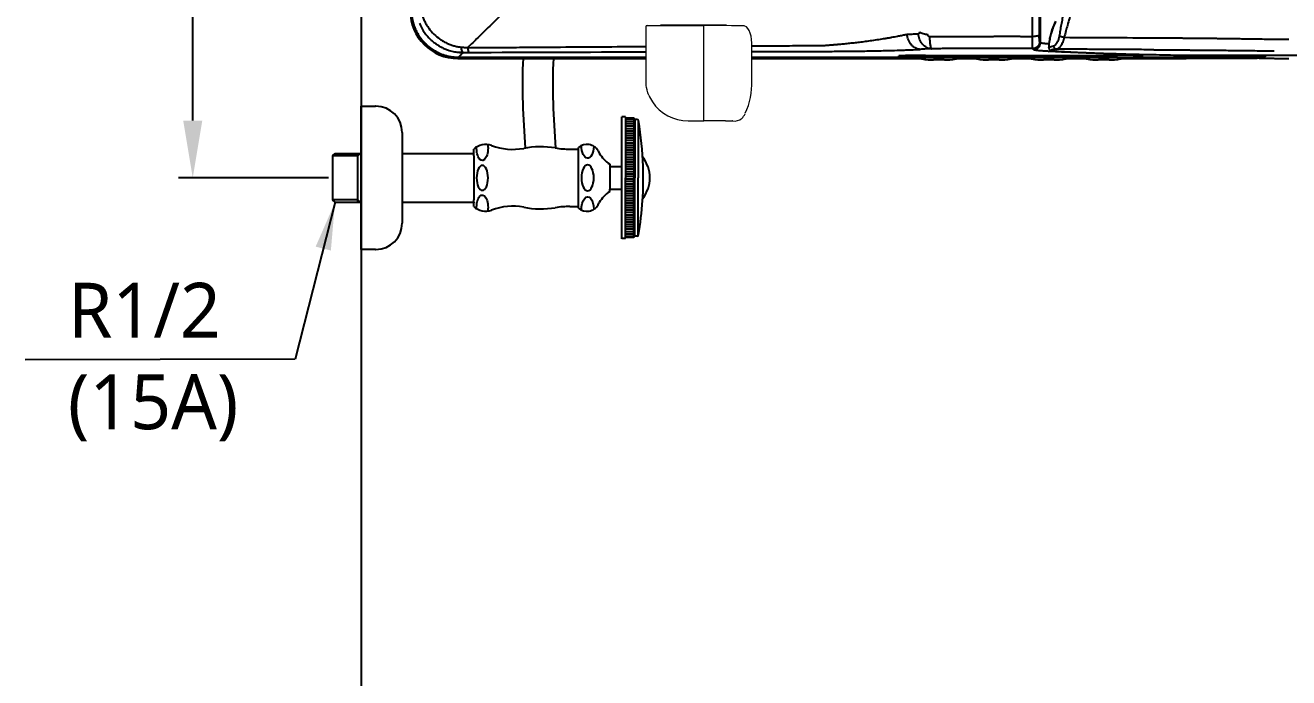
# Model space of a CAD drawing. Extents: x -4150 to 1921, y -105 to 2422.
# Drawn here: x -4150 to -3620, y 1183 to 1456 of the extents above; entities that cross this region are included whole.
import ezdxf

# ---------------------------------------------------------------- set-up
doc = ezdxf.new("R2010")
doc.units = 0
doc.header["$LTSCALE"] = 20
doc.header["$MEASUREMENT"] = 0
doc.layers.get('0').update_dxf_attribs({"linetype": 'CONTINUOUS'})
doc.layers.get('DEFPOINTS').update_dxf_attribs({"linetype": 'CONTINUOUS'})
for name, color, linetype in [('2', 2, 'CONTINUOUS'), ('4', 4, 'CONTINUOUS'), ('6', 6, 'CONTINUOUS')]:
    doc.layers.add(name, color=color, linetype=linetype)
doc.styles.add('ROMANS', font='NanumGothic.ttf', dxfattribs={"height": 10.144927})
doc.styles.get("Standard").update_dxf_attribs({"font": 'NanumGothic.ttf'})
doc.dimstyles.get("Standard").update_dxf_attribs({"dimtxt": 2.7, "dimasz": 2.5, "dimexe": 1.5, "dimexo": 1.5, "dimgap": 1.5, "dimtad": 1, "dimdec": 0, "dimlfac": 10, "dimzin": 0, "dimdsep": 46, "dimtxsty": 'Standard', "dimcen": 0, "dimclrt": 2, "dimadec": 0, "dimazin": 0, "dimtfac": 1, "dimtdec": 0, "dimtmove": 0, "dimatfit": 3, "dimfxl": 0, "dimtolj": 1, "dimtzin": 0, "dimarcsym": 0})

# ---------------------------------------------------------------- blocks, each defined once
blk = doc.blocks.new('*D57')
at = {"color": 3, "lineweight": -2}
for p, q in [((-4008.61, 1641.93), (-4085.38, 1641.93)), ((-4079.38, 1617.93), (-4079.38, 1541.99)), ((-4079.38, 1415.93), (-4079.38, 1491.86)), ((-4022.45, 1391.93), (-4085.38, 1391.93))]:
    blk.add_line(p, q, dxfattribs=at)
at = {"color": 3}
for points in [[(-4083.38, 1617.93), (-4075.38, 1617.93), (-4079.38, 1641.93)], [(-4083.38, 1415.93), (-4075.38, 1415.93), (-4079.38, 1391.93)]]:
    blk.add_solid(points, dxfattribs=at)
at = {"layer": 'DEFPOINTS', "color": 0}
for p in [(-4006.81, 1641.93), (-4079.38, 1391.93), (-4020.65, 1391.93)]:
    blk.add_point(p, dxfattribs=at)
at = {"color": 2, "insert": (-4079.38, 1516.93), "char_height": 24, "attachment_point": 5}
blk.add_mtext('\\A1;250', dxfattribs=at)

msp = doc.modelspace()

# ---------------------------------------------------------------- linework, layer by layer
for p, q in [((-3724.29, 1448.52), (-3724.29, 1490.41)), ((-3720.81, 1447.91), (-3720.81, 1446.43)), ((-3968.77, 1444.67), (-3966.12, 1444.57)), ((-3968.31, 1441.93), (-3889.56, 1441.93)), ((-3968.04, 1442.45), (-3889.56, 1442.45)), ((-3968.04, 1442.2), (-3889.56, 1442.2)), ((-3845.16, 1442.45), (-3633.59, 1442.45)), ((-3845.16, 1442.2), (-3782.31, 1442.2)), ((-3845.16, 1441.93), (-3774.47, 1441.93)), ((-3783.61, 1442.68), (-3783.26, 1443.03)), ((-3783.61, 1442.68), (-3783.61, 1442.99)), ((-3782.31, 1442.36), (-3782.31, 1442.16)), ((-3782.31, 1442.36), (-3772.31, 1442.36)), ((-3782.31, 1442.16), (-3772.31, 1442.16)), ((-3772.46, 1443.23), (-3692.46, 1443.23)), ((-3772.46, 1443.23), (-3772.46, 1442.52)), ((-3692.46, 1442.52), (-3772.46, 1442.52)), ((-3772.31, 1442.16), (-3772.31, 1442.36)), ((-3772.31, 1442.36), (-3692.31, 1442.36)), ((-3692.31, 1442.16), (-3772.31, 1442.16)), ((-3759.15, 1441.93), (-3751.47, 1441.93)), ((-3736.15, 1441.93), (-3728.47, 1441.93)), ((-3713.15, 1441.93), (-3705.47, 1441.93)), ((-3692.46, 1443.23), (-3692.46, 1442.52)), ((-3692.31, 1442.36), (-3692.31, 1442.16)), ((-3692.31, 1442.36), (-3682.31, 1442.36)), ((-3692.31, 1442.16), (-3682.31, 1442.16)), ((-3682.31, 1442.16), (-3682.31, 1442.36)), ((-3682.31, 1442.2), (-3633.59, 1442.2)), ((-3633.59, 1442.45), (-3632.76, 1442.45)), ((-3633.34, 1442.2), (-3632.52, 1442.25)), ((-3632.51, 1442.25), (-3631.99, 1442.3))]:
    msp.add_line(p, q)
at = {"color": 7, "linetype": 'Continuous', "lineweight": 15}
for p, q in [((-3889.06, 1455.72), (-3865.34, 1455.72)), ((-3855.92, 1455.83), (-3883.45, 1455.83)), ((-3873.17, 1455.72), (-3873.17, 1455.83)), ((-3872.68, 1455.83), (-3872.68, 1455.72)), ((-3866.69, 1455.72), (-3866.69, 1455.83)), ((-3866.19, 1455.83), (-3866.19, 1455.72)), ((-3865.34, 1455.23), (-3865.34, 1455.72)), ((-3849.77, 1455.61), (-3849.78, 1455.61)), ((-3848.47, 1455.58), (-3849.77, 1455.61)), ((-3889.56, 1455.22), (-3889.56, 1432.58)), ((-3865.34, 1416.32), (-3865.34, 1455.23)), ((-3845.16, 1432.56), (-3845.16, 1447.52)), ((-3871.92, 1415.8), (-3865.34, 1415.8)), ((-3865.34, 1415.82), (-3865.34, 1416.32)), ((-3856.2, 1415.77), (-3853.26, 1415.77)), ((-3856.01, 1415.77), (-3853.12, 1415.77))]:
    msp.add_line(p, q, dxfattribs=at)
at = {"color": 7, "linetype": 'Continuous', "lineweight": 15, "flags": 128}
for points in [[(-3845.16, 1447.52), (-3845.17, 1448.31), (-3845.29, 1449.81), (-3845.52, 1451.22), (-3845.85, 1452.51), (-3846.28, 1453.63), (-3846.81, 1454.54), (-3847.46, 1455.21), (-3848.1, 1455.52), (-3848.47, 1455.58)], [(-3845.19, 1447.52), (-3845.16, 1447.52), (-3845.16, 1447.52)], [(-3889.5, 1432.57), (-3889.54, 1432.57), (-3889.56, 1432.58)], [(-3845.19, 1432.56), (-3845.16, 1432.56), (-3845.16, 1432.56)]]:
    msp.add_lwpolyline(points, dxfattribs=at)
at = {"flags": 128}
for points in [[(-3718.04, 1457.5), (-3719.49, 1453.98), (-3720.4, 1450.37)], [(-3720.42, 1450.05), (-3720.65, 1448.98), (-3720.74, 1448.22)], [(-3720.81, 1446.46), (-3720.75, 1446.09), (-3720.68, 1445.92), (-3720.59, 1445.78), (-3720.37, 1445.56), (-3720.05, 1445.38), (-3719.56, 1445.23), (-3718.68, 1445.1), (-3717.19, 1444.96), (-3714.99, 1444.82)]]:
    msp.add_lwpolyline(points, dxfattribs=at)
for centre, radius, start, end in [((-3618.74, 2140.08), 696.73, 269.86822, 286.42933), ((-3968.31, 1461.92), 20, 180, 270), ((-3774.74, 1289.65), 153.59, 89.1503, 93.3115), ((-3775.77, 1598.75), 156.27, 267.1243, 271.2138), ((-3770, 1459.36), 18, 252.8538, 270), ((-3766.81, 1229.56), 211.81, 89.394, 90.606), ((-3763.62, 1459.36), 18, 270, 287.1462), ((-3747, 1459.36), 18, 252.8538, 270), ((-3743.81, 1229.56), 211.81, 89.394, 90.606), ((-3740.62, 1459.36), 18, 270, 287.1462), ((-3724, 1459.36), 18, 252.8538, 270), ((-3720.81, 1229.56), 211.81, 89.394, 90.606), ((-3717.62, 1459.36), 18, 270, 287.1462), ((-3701, 1459.36), 18, 252.8538, 270), ((-3697.81, 1229.56), 211.81, 89.394, 90.606), ((-3694.62, 1459.36), 18, 270, 287.1462), ((-3689.3, 1330.66), 112.61, 85.9306, 91.6075), ((-3690.02, 1658.81), 216.3, 269.3539, 272.308)]:
    msp.add_arc(centre, radius, start, end)
at = {"color": 7, "linetype": 'Continuous', "lineweight": 15}
for centre, radius, start, end in [((-3889.06, 1455.22), 0.499, 90, 180), ((-3863.08, 679.44), 776.28, 89.01883, 90.16742), ((-3874.76, 1431.48), 29.59, 334.994, 2.0967), ((-3871.62, 1433.86), 18.26, 203.3803, 213.482), ((-3871.92, 1433.76), 17.96, 213.7146, 270.0005), ((-3854.05, 1421.78), 6.78, 312.7426, 333.2024), ((-3864.93, 261.58), 1154.22, 89.56645, 90.02046), ((-3852.47, 1420.31), 4.59, 261.3636, 310.8024)]:
    msp.add_arc(centre, radius, start, end, dxfattribs=at)
for points, knots in [([(-3716.29, 1451.37), (-3716.23, 1451.76), (-3716.11, 1452.55), (-3715.91, 1453.73), (-3715.71, 1454.94), (-3715.49, 1456.17), (-3715.25, 1457.41), (-3715.01, 1458.68), (-3714.75, 1459.96), (-3714.48, 1461.26), (-3714.03, 1463.34), (-3713.37, 1466.18), (-3712.59, 1469.26), (-3711.9, 1471.77), (-3711.34, 1473.71), (-3710.78, 1475.56), (-3710.39, 1476.75), (-3710.2, 1477.33)], [0, 0, 0, 0, 0.044218, 0.08924, 0.135068, 0.181705, 0.229151, 0.277408, 0.326479, 0.376363, 0.427064, 0.565742, 0.704438, 0.783432, 0.859018, 0.931205, 1, 1, 1, 1]), ([(-3936.84, 1473.54), (-3938.46, 1471.93), (-3941.66, 1468.75), (-3946.4, 1464.04), (-3951.02, 1459.46), (-3955.52, 1455), (-3959.9, 1450.68), (-3962.78, 1447.84), (-3964.2, 1446.45)], [0, 0, 0, 0, 0.178388, 0.35209, 0.521105, 0.68543, 0.845062, 1, 1, 1, 1]), ([(-3706.05, 1475.68), (-3706.17, 1475.42), (-3706.41, 1474.89), (-3706.75, 1474.1), (-3707.09, 1473.3), (-3707.43, 1472.5), (-3707.92, 1471.28), (-3708.58, 1469.61), (-3709.28, 1467.69), (-3709.89, 1465.94), (-3710.55, 1464), (-3711.63, 1460.63), (-3712.69, 1456.98), (-3713.69, 1453.36), (-3714.14, 1451.69), (-3714.39, 1450.79)], [0, 0, 0, 0, 0.0326561, 0.0654124, 0.0982718, 0.1312374, 0.1643122, 0.247881, 0.336098, 0.3974038, 0.4586866, 0.5704283, 0.8018078, 0.8931439, 1, 1, 1, 1]), ([(-3988.04, 1461.92), (-3987.98, 1460.75), (-3987.84, 1458.21), (-3986.84, 1454.87), (-3985.47, 1452.1), (-3984.4, 1450.4), (-3983.68, 1449.6), (-3983.51, 1449.41)], [0, 0, 0, 0, 0.26022, 0.560478, 0.761601, 0.944664, 1, 1, 1, 1]), ([(-3987.78, 1461.92), (-3987.78, 1461.77), (-3987.77, 1461.46), (-3987.75, 1461.01), (-3987.72, 1460.56), (-3987.68, 1460.12), (-3987.62, 1459.68), (-3987.56, 1459.25), (-3987.5, 1458.83), (-3987.42, 1458.42), (-3987.34, 1458.02), (-3987.25, 1457.62), (-3987.15, 1457.24), (-3987.05, 1456.86), (-3986.94, 1456.5), (-3986.83, 1456.14), (-3986.72, 1455.79), (-3986.6, 1455.46), (-3986.48, 1455.13), (-3986.35, 1454.82), (-3986.02, 1454.02), (-3985.42, 1452.77), (-3984.43, 1451.13), (-3983.29, 1449.61), (-3982.02, 1448.21), (-3980.63, 1446.95), (-3979.11, 1445.81), (-3977.47, 1444.81), (-3976.12, 1444.17), (-3975.13, 1443.76), (-3974.5, 1443.54), (-3973.84, 1443.32), (-3973.14, 1443.12), (-3972.41, 1442.94), (-3971.65, 1442.78), (-3970.85, 1442.65), (-3970.03, 1442.55), (-3969.18, 1442.48), (-3968.6, 1442.46), (-3968.31, 1442.45)], [0, 0, 0, 0, 0.015133, 0.030099, 0.044888, 0.059488, 0.073891, 0.088086, 0.102065, 0.115819, 0.129339, 0.142618, 0.155646, 0.168417, 0.180924, 0.193159, 0.205117, 0.216791, 0.228176, 0.239267, 0.250058, 0.313327, 0.376289, 0.438618, 0.500006, 0.561392, 0.62372, 0.686682, 0.749954, 0.770717, 0.792544, 0.815397, 0.839235, 0.864011, 0.889673, 0.916165, 0.943428, 0.971396, 1, 1, 1, 1]), ([(-3984.03, 1463.26), (-3984.01, 1463.14), (-3983.98, 1462.9), (-3983.92, 1462.53), (-3983.85, 1462.16), (-3983.78, 1461.79), (-3983.69, 1461.42), (-3983.6, 1461.05), (-3983.5, 1460.67), (-3983.27, 1459.93), (-3982.87, 1458.81), (-3982.21, 1457.35), (-3981.42, 1455.94), (-3980.21, 1454.13), (-3978.4, 1452.06), (-3976.29, 1450.3), (-3974.45, 1449.13), (-3973.02, 1448.37), (-3971.56, 1447.75), (-3970.31, 1447.34), (-3969.31, 1447.08), (-3968.57, 1446.93), (-3967.83, 1446.8), (-3967.34, 1446.75), (-3967.1, 1446.72)], [0, 0, 0, 0, 0.014398, 0.028932, 0.04361, 0.058437, 0.073419, 0.088562, 0.103872, 0.119355, 0.180898, 0.244185, 0.307861, 0.372306, 0.501573, 0.630567, 0.694761, 0.757836, 0.820572, 0.881501, 0.911987, 0.941864, 0.971184, 1, 1, 1, 1]), ([(-3984.39, 1456.7), (-3984.31, 1456.49), (-3983.77, 1455.1), (-3982.35, 1452.71), (-3980.37, 1450.4), (-3978.66, 1448.89), (-3977.46, 1447.98), (-3976.18, 1447.16), (-3974.84, 1446.43), (-3973.41, 1445.8), (-3971.72, 1445.21), (-3970.17, 1444.81), (-3969.11, 1444.67), (-3968.78, 1444.63)], [0, 0, 0, 0, 0.032956, 0.216022, 0.399681, 0.472242, 0.546282, 0.61887, 0.691572, 0.767926, 0.845266, 0.951043, 1, 1, 1, 1]), ([(-3718.04, 1457.07), (-3718.11, 1456.92), (-3718.26, 1456.63), (-3718.48, 1456.18), (-3718.69, 1455.72), (-3718.89, 1455.24), (-3719.09, 1454.76), (-3719.28, 1454.26), (-3719.5, 1453.65), (-3719.73, 1452.92), (-3719.98, 1452.05), (-3720.21, 1451.13), (-3720.34, 1450.5), (-3720.4, 1450.18)], [0, 0, 0, 0, 0.065541, 0.132473, 0.200797, 0.270514, 0.341626, 0.414133, 0.488036, 0.606139, 0.730832, 0.862118, 1, 1, 1, 1]), ([(-3815.63, 1447.34), (-3815.4, 1447.36), (-3814.94, 1447.39), (-3814.25, 1447.44), (-3813.57, 1447.49), (-3812.88, 1447.55), (-3812.2, 1447.6), (-3811.52, 1447.65), (-3810.84, 1447.71), (-3810.17, 1447.77), (-3809.51, 1447.82), (-3808.41, 1447.92), (-3806.82, 1448.07), (-3804.64, 1448.29), (-3802.37, 1448.53), (-3799.95, 1448.8), (-3797.46, 1449.12), (-3794.74, 1449.5), (-3792.01, 1449.91), (-3789.73, 1450.27), (-3787.97, 1450.57), (-3786.65, 1450.81), (-3785.36, 1451.05), (-3784.25, 1451.26), (-3783.28, 1451.44), (-3782.47, 1451.6), (-3781.68, 1451.76), (-3780.9, 1451.92), (-3780.41, 1452.03), (-3780.16, 1452.08)], [0, 0, 0, 0, 0.016457, 0.032961, 0.049486, 0.066011, 0.082513, 0.098972, 0.115368, 0.131685, 0.147904, 0.164011, 0.212322, 0.265788, 0.327685, 0.385725, 0.453628, 0.526548, 0.609054, 0.686598, 0.729142, 0.771336, 0.811967, 0.855041, 0.883759, 0.912638, 0.941654, 0.970783, 1, 1, 1, 1]), ([(-3780.16, 1452.08), (-3779.47, 1452.11), (-3777.91, 1452.18), (-3776.36, 1452.25), (-3775.49, 1452.29)], [0, 0, 0, 0, 0.443565, 1, 1, 1, 1]), ([(-3774.66, 1445.75), (-3775.27, 1445.77), (-3775.92, 1445.93), (-3776.88, 1446.4), (-3777.19, 1446.59), (-3777.79, 1447.06), (-3778.07, 1447.33), (-3778.59, 1447.93), (-3778.83, 1448.27), (-3779.26, 1448.97), (-3779.44, 1449.35), (-3779.9, 1450.5), (-3780.08, 1451.31), (-3780.16, 1452.08)], [0, 0, 0, 0, 0.25, 0.25, 0.375, 0.375, 0.5, 0.5, 0.625, 0.625, 0.75, 0.75, 1, 1, 1, 1]), ([(-3773.66, 1447.88), (-3773.92, 1448.17), (-3774.16, 1448.5), (-3774.58, 1449.21), (-3774.77, 1449.58), (-3775.23, 1450.72), (-3775.42, 1451.53), (-3775.49, 1452.29)], [0, 0, 0, 0, 0.25, 0.25, 0.5, 0.5, 1, 1, 1, 1]), ([(-3774.88, 1452.95), (-3774.48, 1452.75), (-3773.97, 1452.56), (-3772.8, 1452.23), (-3772.16, 1452.1), (-3771.53, 1452.01)], [0, 0, 0, 0, 0.5, 0.5, 1, 1, 1, 1]), ([(-3727.59, 1451.05), (-3728.14, 1451.05), (-3729.24, 1451.05), (-3730.89, 1451.05), (-3732.53, 1451.06), (-3734.18, 1451.06), (-3735.84, 1451.06), (-3737.49, 1451.06), (-3739.14, 1451.06), (-3740.8, 1451.06), (-3742.46, 1451.06), (-3744.12, 1451.06), (-3745.78, 1451.05), (-3747.44, 1451.05), (-3749.1, 1451.05), (-3750.77, 1451.05), (-3752.43, 1451.04), (-3754.1, 1451.04), (-3755.76, 1451.04), (-3757.43, 1451.03), (-3759.1, 1451.03), (-3760.77, 1451.02), (-3762.44, 1451.02), (-3764.11, 1451.01), (-3765.78, 1451.01), (-3767.45, 1451), (-3769.12, 1450.99), (-3770.24, 1450.99), (-3770.79, 1450.98)], [0, 0, 0, 0, 0.038036, 0.076106, 0.11421, 0.152348, 0.190521, 0.228727, 0.266968, 0.305243, 0.343551, 0.381894, 0.420271, 0.458682, 0.497127, 0.535606, 0.574119, 0.612666, 0.651247, 0.689862, 0.728511, 0.767193, 0.80591, 0.84466, 0.883444, 0.922262, 0.961114, 1, 1, 1, 1]), ([(-3770.79, 1450.98), (-3770.79, 1450.91), (-3770.78, 1450.75), (-3770.76, 1450.51), (-3770.75, 1450.25), (-3770.73, 1449.91), (-3770.7, 1449.5), (-3770.68, 1449.07), (-3770.64, 1448.63), (-3770.58, 1448.08), (-3770.48, 1447.44), (-3770.37, 1446.84), (-3770.27, 1446.47), (-3770.21, 1446.28), (-3770.18, 1446.19), (-3770.14, 1446.13), (-3770.1, 1446.07), (-3770.06, 1446.03), (-3770.02, 1446.02), (-3770, 1446.01)], [0, 0, 0, 0, 0.027287, 0.057159, 0.089676, 0.124894, 0.187184, 0.250426, 0.299478, 0.375899, 0.501153, 0.633343, 0.751412, 0.814018, 0.845262, 0.876468, 0.921924, 0.963059, 1, 1, 1, 1]), ([(-3724.8, 1451.89), (-3724.81, 1451.8), (-3724.88, 1451.69), (-3725.16, 1451.5), (-3725.37, 1451.4), (-3725.9, 1451.24), (-3726.22, 1451.17), (-3726.9, 1451.08), (-3727.26, 1451.06), (-3727.59, 1451.05)], [0, 0, 0, 0, 0.25, 0.25, 0.5, 0.5, 0.75, 0.75, 1, 1, 1, 1]), ([(-3727.57, 1446.09), (-3727.57, 1446.09), (-3727.57, 1446.1), (-3727.57, 1446.13), (-3727.57, 1446.17), (-3727.57, 1446.22), (-3727.57, 1446.28), (-3727.58, 1446.36), (-3727.58, 1446.53), (-3727.58, 1446.87), (-3727.58, 1447.39), (-3727.59, 1447.88), (-3727.59, 1448.28), (-3727.59, 1448.72), (-3727.59, 1449.17), (-3727.59, 1449.63), (-3727.59, 1450.1), (-3727.59, 1450.57), (-3727.59, 1450.89), (-3727.59, 1451.05)], [0, 0, 0, 0, 0.031724, 0.063821, 0.096271, 0.129054, 0.162149, 0.195532, 0.229178, 0.361865, 0.491697, 0.560298, 0.627821, 0.694048, 0.758788, 0.821876, 0.883174, 0.942576, 1, 1, 1, 1]), ([(-3724.67, 1448.98), (-3724.69, 1449), (-3724.7, 1449.09), (-3724.73, 1449.38), (-3724.74, 1449.58), (-3724.76, 1450.1), (-3724.77, 1450.41), (-3724.79, 1451.1), (-3724.8, 1451.49), (-3724.8, 1451.89)], [0, 0, 0, 0, 0.25, 0.25, 0.5, 0.5, 0.75, 0.75, 1, 1, 1, 1]), ([(-3720.4, 1450.18), (-3720.57, 1449.39), (-3720.75, 1448.5), (-3720.75, 1448.15), (-3720.75, 1448.01), (-3720.76, 1447.91)], [0, 0, 0, 0, 0.648301, 0.727191, 1, 1, 1, 1]), ([(-3720.4, 1450.18), (-3720.4, 1450.23), (-3720.41, 1450.34), (-3720.38, 1450.47), (-3720.32, 1450.53), (-3720.3, 1450.55)], [0, 0, 0, 0, 0.411618, 0.807329, 1, 1, 1, 1]), ([(-3718.85, 1447.18), (-3718.82, 1447.19), (-3718.76, 1447.21), (-3718.67, 1447.25), (-3718.57, 1447.29), (-3718.48, 1447.34), (-3718.38, 1447.41), (-3718.28, 1447.48), (-3718.18, 1447.56), (-3717.98, 1447.73), (-3717.68, 1448.05), (-3717.3, 1448.59), (-3716.95, 1449.21), (-3716.71, 1449.79), (-3716.55, 1450.27), (-3716.44, 1450.63), (-3716.36, 1450.99), (-3716.31, 1451.24), (-3716.29, 1451.37)], [0, 0, 0, 0, 0.033441, 0.066811, 0.100156, 0.13352, 0.166947, 0.200482, 0.234168, 0.268048, 0.401302, 0.533314, 0.65831, 0.779655, 0.836418, 0.891816, 0.946215, 1, 1, 1, 1]), ([(-3714.39, 1450.79), (-3714.4, 1450.71), (-3714.44, 1450.55), (-3714.49, 1450.31), (-3714.56, 1450.07), (-3714.62, 1449.84), (-3714.69, 1449.6), (-3714.77, 1449.36), (-3714.85, 1449.13), (-3715.01, 1448.7), (-3715.3, 1448.05), (-3715.64, 1447.46), (-3715.96, 1447.01), (-3716.2, 1446.71), (-3716.46, 1446.44), (-3716.71, 1446.23), (-3716.94, 1446.06), (-3717.18, 1445.93), (-3717.4, 1445.85), (-3717.53, 1445.83), (-3717.59, 1445.82)], [0, 0, 0, 0, 0.028179, 0.056848, 0.086002, 0.115633, 0.145733, 0.176291, 0.207297, 0.238736, 0.353622, 0.489337, 0.541151, 0.617963, 0.691785, 0.746851, 0.817431, 0.883133, 0.943966, 1, 1, 1, 1]), ([(-3716.29, 1451.37), (-3716.2, 1451.32), (-3716.08, 1451.28), (-3715.8, 1451.17), (-3715.63, 1451.12), (-3715.29, 1451.02), (-3715.11, 1450.97), (-3714.74, 1450.87), (-3714.56, 1450.83), (-3714.39, 1450.79)], [0, 0, 0, 0, 0.25, 0.25, 0.5, 0.5, 0.75, 0.75, 1, 1, 1, 1]), ([(-3675.93, 1450.58), (-3675.34, 1450.58), (-3674.17, 1450.57), (-3672.41, 1450.56), (-3670.65, 1450.55), (-3668.9, 1450.54), (-3667.15, 1450.52), (-3665.41, 1450.51), (-3663.67, 1450.49), (-3661.92, 1450.48), (-3660.18, 1450.46), (-3658.45, 1450.45), (-3656.71, 1450.43), (-3654.97, 1450.41), (-3653.24, 1450.39), (-3651.5, 1450.37), (-3649.53, 1450.35), (-3647.29, 1450.32), (-3644.75, 1450.28), (-3642.12, 1450.25), (-3639.39, 1450.21), (-3636.57, 1450.16), (-3633.65, 1450.12), (-3630.63, 1450.07), (-3627.5, 1450.01), (-3621.39, 1449.97), (-3620.31, 1449.95)], [0, 0, 0, 0, 0.033573, 0.067095, 0.100574, 0.134018, 0.167433, 0.200829, 0.234213, 0.267593, 0.300977, 0.334372, 0.367786, 0.401228, 0.434705, 0.468225, 0.501796, 0.549156, 0.598394, 0.64955, 0.702674, 0.757819, 0.815048, 0.874433, 0.936053, 1, 1, 1, 1]), ([(-3983.51, 1449.41), (-3983.11, 1448.92), (-3982.31, 1447.93), (-3981.32, 1447.12), (-3980.83, 1446.72)], [0, 0, 0, 0, 0.5001916, 1, 1, 1, 1]), ([(-3980.83, 1446.72), (-3980.63, 1446.55), (-3979.82, 1445.82), (-3978.14, 1444.77), (-3975.39, 1443.4), (-3972.06, 1442.4), (-3969.5, 1442.26), (-3968.31, 1442.2)], [0, 0, 0, 0, 0.057504, 0.241574, 0.434343, 0.736851, 1, 1, 1, 1]), ([(-3967.1, 1446.72), (-3966.93, 1446.7), (-3966.61, 1446.67), (-3966.12, 1446.63), (-3965.63, 1446.58), (-3965.15, 1446.53), (-3964.68, 1446.49), (-3964.36, 1446.46), (-3964.2, 1446.45)], [0, 0, 0, 0, 0.171419, 0.340925, 0.508527, 0.674233, 0.838054, 1, 1, 1, 1]), ([(-3967.1, 1446.72), (-3967.03, 1446.4), (-3966.89, 1445.74), (-3966.63, 1445.05), (-3966.42, 1444.66), (-3966.31, 1444.59), (-3966.29, 1444.58)], [0, 0, 0, 0, 0.308185, 0.622637, 0.93709, 1, 1, 1, 1]), ([(-3964.2, 1446.45), (-3962.43, 1446.46), (-3958.39, 1446.49), (-3951.55, 1446.54), (-3943.2, 1446.59), (-3931.43, 1446.68), (-3916.7, 1446.78), (-3901.94, 1446.88), (-3892.87, 1446.94), (-3889.56, 1446.96)], [0, 0, 0, 0, 0.0358002, 0.0819083, 0.1382128, 0.2047013, 0.3198188, 0.4359699, 0.5029124, 0.5029124, 0.5029124, 0.5029124]), ([(-3964.2, 1446.45), (-3964.17, 1446.15), (-3964.13, 1445.87), (-3964.05, 1445.39), (-3964.01, 1445.18), (-3963.92, 1444.83), (-3963.88, 1444.7), (-3963.79, 1444.51), (-3963.74, 1444.46), (-3963.7, 1444.45)], [0, 0, 0, 0, 0.25, 0.25, 0.5, 0.5, 0.75, 0.75, 1, 1, 1, 1]), ([(-3845.16, 1447.21), (-3842.65, 1447.22), (-3836.51, 1447.25), (-3826.66, 1447.3), (-3819.33, 1447.33), (-3815.63, 1447.34)], [0.8015436, 0.8015436, 0.8015436, 0.8015436, 0.8522375, 0.9253662, 1, 1, 1, 1]), ([(-3815.29, 1444.9), (-3814.28, 1444.9), (-3812.25, 1444.91), (-3809.05, 1444.93), (-3805.53, 1444.96), (-3801.7, 1445), (-3798.05, 1445.05), (-3794.75, 1445.1), (-3791.65, 1445.16), (-3788.51, 1445.24), (-3784.95, 1445.33), (-3781.78, 1445.43), (-3779.83, 1445.51), (-3779.14, 1445.54)], [0, 0, 0, 0, 0.074994, 0.15019, 0.238903, 0.34097, 0.443659, 0.525672, 0.607483, 0.701039, 0.794664, 0.927361, 1, 1, 1, 1]), ([(-3779.14, 1445.54), (-3778.61, 1445.56), (-3776.99, 1445.63), (-3775.59, 1445.7), (-3774.66, 1445.75)], [0, 0, 0, 0, 0.332308, 1, 1, 1, 1]), ([(-3770, 1446.01), (-3770.94, 1445.96), (-3772.49, 1445.87), (-3774.04, 1445.79), (-3774.66, 1445.75)], [0, 0, 0, 0, 0.602294, 1, 1, 1, 1]), ([(-3770, 1446.01), (-3770.61, 1446.03), (-3771.26, 1446.18), (-3772.21, 1446.65), (-3772.52, 1446.85), (-3773.11, 1447.31), (-3773.4, 1447.58), (-3773.66, 1447.88)], [0, 0, 0, 0, 0.5, 0.5, 0.75, 0.75, 1, 1, 1, 1]), ([(-3727.57, 1446.09), (-3728.11, 1446.09), (-3729.2, 1446.09), (-3730.84, 1446.09), (-3732.47, 1446.09), (-3734.1, 1446.09), (-3735.74, 1446.09), (-3737.37, 1446.1), (-3739.01, 1446.1), (-3740.64, 1446.09), (-3742.28, 1446.09), (-3743.91, 1446.09), (-3745.54, 1446.09), (-3747.18, 1446.09), (-3749.28, 1446.09), (-3751.85, 1446.08), (-3754.88, 1446.07), (-3757.91, 1446.06), (-3760.94, 1446.05), (-3763.97, 1446.04), (-3766.99, 1446.03), (-3769, 1446.02), (-3770, 1446.01)], [0, 0, 0, 0, 0.038453, 0.0769, 0.115342, 0.153781, 0.192219, 0.230656, 0.269094, 0.307535, 0.34598, 0.384431, 0.422889, 0.461355, 0.499831, 0.571322, 0.642784, 0.714228, 0.785662, 0.857095, 0.928538, 1, 1, 1, 1]), ([(-3724.67, 1448.98), (-3724.67, 1448.64), (-3724.73, 1448.27), (-3725.02, 1447.56), (-3725.24, 1447.22), (-3725.8, 1446.65), (-3726.15, 1446.43), (-3726.86, 1446.15), (-3727.23, 1446.09), (-3727.57, 1446.09)], [0, 0, 0, 0, 0.25, 0.25, 0.5, 0.5, 0.75, 0.75, 1, 1, 1, 1]), ([(-3727.19, 1445.62), (-3726.85, 1445.62), (-3726.48, 1445.68), (-3725.77, 1445.97), (-3725.43, 1446.19), (-3724.86, 1446.75), (-3724.64, 1447.1), (-3724.36, 1447.81), (-3724.29, 1448.18), (-3724.29, 1448.52)], [0, 0, 0, 0, 0.25, 0.25, 0.5, 0.5, 0.75, 0.75, 1, 1, 1, 1]), ([(-3720.93, 1444.91), (-3721.03, 1444.91), (-3721.25, 1444.92), (-3721.55, 1444.94), (-3721.85, 1444.96), (-3722.15, 1444.97), (-3722.43, 1444.99), (-3722.71, 1445.01), (-3722.98, 1445.02), (-3723.24, 1445.04), (-3723.79, 1445.08), (-3724.56, 1445.14), (-3725.44, 1445.23), (-3726.16, 1445.33), (-3726.59, 1445.4), (-3726.83, 1445.46), (-3726.96, 1445.5), (-3727.07, 1445.54), (-3727.15, 1445.58), (-3727.18, 1445.61), (-3727.19, 1445.62)], [0, 0, 0, 0, 0.027966, 0.055845, 0.083645, 0.111373, 0.139037, 0.166645, 0.194203, 0.221719, 0.249201, 0.373857, 0.499783, 0.625673, 0.750475, 0.799992, 0.849659, 0.89952, 0.949619, 1, 1, 1, 1]), ([(-3720.76, 1447.95), (-3720.79, 1447.95), (-3721.21, 1447.98), (-3721.87, 1448.04), (-3722.93, 1448.16), (-3723.93, 1448.31), (-3724.17, 1448.45), (-3724.29, 1448.52)], [0, 0, 0, 0, 0.016838, 0.181368, 0.349845, 0.656176, 1, 1, 1, 1]), ([(-3720.93, 1444.91), (-3720.63, 1444.94), (-3720.23, 1445), (-3719.89, 1445.24), (-3719.8, 1445.3)], [0, 0, 0, 0, 0.744211, 1, 1, 1, 1]), ([(-3630.96, 1442.71), (-3631.48, 1442.72), (-3632.51, 1442.73), (-3634.05, 1442.74), (-3635.59, 1442.76), (-3637.12, 1442.78), (-3638.64, 1442.79), (-3640.16, 1442.81), (-3641.67, 1442.83), (-3643.18, 1442.85), (-3644.67, 1442.86), (-3646.17, 1442.88), (-3647.65, 1442.9), (-3649.13, 1442.92), (-3650.61, 1442.94), (-3652.08, 1442.96), (-3653.54, 1442.98), (-3655, 1443.01), (-3658.02, 1443.05), (-3662.58, 1443.12), (-3668.57, 1443.23), (-3674.43, 1443.35), (-3680.16, 1443.48), (-3685.76, 1443.61), (-3691.23, 1443.76), (-3696.55, 1443.92), (-3700.78, 1444.06), (-3703.98, 1444.18), (-3706.2, 1444.26), (-3708.39, 1444.34), (-3710.55, 1444.43), (-3712.69, 1444.52), (-3714.79, 1444.61), (-3716.87, 1444.71), (-3718.92, 1444.8), (-3720.26, 1444.87), (-3720.93, 1444.91)], [0, 0, 0, 0, 0.0147198, 0.0294334, 0.0441415, 0.0588446, 0.0735431, 0.0882376, 0.1029286, 0.1176166, 0.1323022, 0.1469859, 0.1616682, 0.1763496, 0.1910307, 0.2057119, 0.2203939, 0.235077, 0.2497619, 0.3124316, 0.375038, 0.4376215, 0.5002221, 0.5627493, 0.6252695, 0.6878229, 0.7504498, 0.7781702, 0.8058843, 0.8335955, 0.8613074, 0.8890236, 0.9167474, 0.9444824, 0.9722321, 1, 1, 1, 1]), ([(-3720.78, 1446.43), (-3720.79, 1446.44), (-3720.86, 1446.51), (-3720.57, 1446.66), (-3719.94, 1446.9), (-3719.21, 1447.09), (-3718.85, 1447.18)], [0, 0, 0, 0, 0.052951, 0.382391, 0.698056, 1, 1, 1, 1]), ([(-3717.59, 1445.82), (-3717.65, 1445.82), (-3717.78, 1445.81), (-3717.95, 1445.79), (-3718.12, 1445.77), (-3718.28, 1445.75), (-3718.44, 1445.73), (-3718.58, 1445.72), (-3718.83, 1445.68), (-3719.15, 1445.63), (-3719.47, 1445.57), (-3719.69, 1445.5), (-3719.84, 1445.41), (-3719.75, 1445.3), (-3719.3, 1445.19), (-3718.71, 1445.11), (-3718.16, 1445.04), (-3717.51, 1444.98), (-3716.88, 1444.93), (-3716.33, 1444.9), (-3715.89, 1444.87), (-3715.43, 1444.84), (-3715.1, 1444.82), (-3714.94, 1444.82)], [0, 0, 0, 0, 0.016827, 0.033657, 0.050497, 0.067353, 0.084231, 0.101138, 0.118081, 0.178036, 0.238307, 0.299312, 0.360621, 0.484948, 0.611402, 0.6756, 0.74012, 0.804939, 0.870063, 0.902442, 0.934869, 0.967377, 1, 1, 1, 1]), ([(-3718.85, 1447.18), (-3718.85, 1447), (-3718.8, 1446.81), (-3718.67, 1446.49), (-3718.57, 1446.34), (-3718.36, 1446.12), (-3718.23, 1446.02), (-3717.93, 1445.87), (-3717.76, 1445.83), (-3717.59, 1445.82)], [0, 0, 0, 0, 0.25, 0.25, 0.5, 0.5, 0.75, 0.75, 1, 1, 1, 1]), ([(-3676.88, 1445.59), (-3678.23, 1445.59), (-3680.94, 1445.61), (-3685.01, 1445.64), (-3689.07, 1445.66), (-3693.14, 1445.68), (-3698.09, 1445.71), (-3703.95, 1445.75), (-3710.75, 1445.79), (-3715.3, 1445.81), (-3717.59, 1445.82)], [0, 0, 0, 0, 0.099941, 0.199868, 0.29978, 0.399679, 0.499565, 0.664716, 0.831527, 1, 1, 1, 1]), ([(-3714.94, 1444.82), (-3714.58, 1444.8), (-3713.85, 1444.76), (-3712.76, 1444.7), (-3711.66, 1444.65), (-3710.56, 1444.6), (-3709.46, 1444.54), (-3708.35, 1444.49), (-3706.27, 1444.4), (-3703.17, 1444.27), (-3699.68, 1444.13), (-3696.83, 1444.02), (-3694.67, 1443.94), (-3692.48, 1443.87), (-3690.26, 1443.8), (-3688.02, 1443.73), (-3685.76, 1443.66), (-3683.47, 1443.59), (-3681.92, 1443.55), (-3681.15, 1443.53)], [0, 0, 0, 0, 0.0358388, 0.0714845, 0.1069386, 0.1422022, 0.1772766, 0.2121632, 0.2468633, 0.3725112, 0.4980784, 0.5608369, 0.623575, 0.6863005, 0.7490206, 0.8117432, 0.8744755, 0.9372253, 1, 1, 1, 1]), ([(-3676.88, 1445.59), (-3676.3, 1445.58), (-3675.16, 1445.57), (-3673.44, 1445.56), (-3671.72, 1445.55), (-3670.01, 1445.54), (-3668.3, 1445.53), (-3666.58, 1445.51), (-3664.87, 1445.5), (-3663.17, 1445.49), (-3661.46, 1445.47), (-3659.76, 1445.46), (-3658.05, 1445.44), (-3656.35, 1445.43), (-3654.66, 1445.41), (-3652.96, 1445.4), (-3649.72, 1445.37), (-3644.94, 1445.32), (-3640.08, 1445.27), (-3635.93, 1445.22), (-3632.87, 1445.18), (-3629.8, 1445.14), (-3627.76, 1445.12), (-3626.72, 1445.1), (-3626.35, 1445.1)], [0, 0, 0, 0, 0.033456, 0.066912, 0.100367, 0.133822, 0.167277, 0.200732, 0.234187, 0.267642, 0.301098, 0.334554, 0.36801, 0.401467, 0.434925, 0.468382, 0.501839, 0.627058, 0.75227, 0.792437, 0.876386, 0.936526, 0.977731, 1, 1, 1, 1]), ([(-3968.78, 1444.63), (-3968.49, 1444.59), (-3967.59, 1444.45), (-3966.68, 1444.44), (-3966.06, 1444.43)], [0, 0, 0, 0, 0.317137, 1, 1, 1, 1]), ([(-3968.31, 1442.45), (-3968.31, 1442.38), (-3968.31, 1442.31), (-3968.31, 1442.22), (-3968.31, 1442.2), (-3968.31, 1442.2)], [0, 0, 0, 0, 0.5, 0.5, 1, 1, 1, 1]), ([(-3966.06, 1444.43), (-3966.12, 1444.37), (-3966.24, 1444.25), (-3966.41, 1444.08), (-3966.58, 1443.92), (-3966.74, 1443.76), (-3966.88, 1443.61), (-3967.03, 1443.47), (-3967.16, 1443.33), (-3967.29, 1443.2), (-3967.41, 1443.08), (-3967.52, 1442.97), (-3967.62, 1442.86), (-3967.72, 1442.77), (-3967.81, 1442.68), (-3967.89, 1442.59), (-3967.97, 1442.52), (-3968.01, 1442.47), (-3968.04, 1442.45)], [0, 0, 0, 0, 0.06252, 0.125037, 0.187551, 0.250062, 0.31257, 0.375075, 0.437578, 0.500078, 0.562575, 0.62507, 0.687564, 0.750055, 0.812544, 0.875031, 0.937516, 1, 1, 1, 1]), ([(-3968.04, 1442.45), (-3968.04, 1442.38), (-3968.04, 1442.31), (-3968.04, 1442.22), (-3968.04, 1442.2), (-3968.04, 1442.2)], [0, 0, 0, 0, 0.5, 0.5, 1, 1, 1, 1]), ([(-3963.7, 1444.45), (-3939.01, 1444.54), (-3914.29, 1444.62), (-3889.56, 1444.7), (-3889.56, 1444.7), (-3889.56, 1444.7)], [0, 0, 0, 0, 0.5, 0.5, 0.5000128, 0.5000128, 0.5000128, 0.5000128]), ([(-3770, 1441.36), (-3769.96, 1441.36), (-3769.89, 1441.36), (-3769.5, 1441.36), (-3769.21, 1441.36), (-3769.07, 1441.36)], [0, 0, 0, 0, 0.478887, 0.739552, 1, 1, 1, 1]), ([(-3764.55, 1441.36), (-3764.41, 1441.36), (-3764.12, 1441.36), (-3763.73, 1441.36), (-3763.66, 1441.36), (-3763.62, 1441.36)], [0, 0, 0, 0, 0.260665, 0.521113, 1, 1, 1, 1]), ([(-3747, 1441.36), (-3746.96, 1441.36), (-3746.89, 1441.36), (-3746.5, 1441.36), (-3746.21, 1441.36), (-3746.07, 1441.36)], [0, 0, 0, 0, 0.478887, 0.739551, 1, 1, 1, 1]), ([(-3741.55, 1441.36), (-3741.41, 1441.36), (-3741.12, 1441.36), (-3740.73, 1441.36), (-3740.66, 1441.36), (-3740.62, 1441.36)], [0, 0, 0, 0, 0.260665, 0.521113, 1, 1, 1, 1]), ([(-3724, 1441.36), (-3723.96, 1441.36), (-3723.89, 1441.36), (-3723.5, 1441.36), (-3723.21, 1441.36), (-3723.07, 1441.36)], [0, 0, 0, 0, 0.478887, 0.739551, 1, 1, 1, 1]), ([(-3718.55, 1441.36), (-3718.41, 1441.36), (-3718.12, 1441.36), (-3717.73, 1441.36), (-3717.66, 1441.36), (-3717.62, 1441.36)], [0, 0, 0, 0, 0.260665, 0.521113, 1, 1, 1, 1]), ([(-3701, 1441.36), (-3700.96, 1441.36), (-3700.89, 1441.36), (-3700.5, 1441.36), (-3700.21, 1441.36), (-3700.07, 1441.36)], [0, 0, 0, 0, 0.478887, 0.739551, 1, 1, 1, 1]), ([(-3695.55, 1441.36), (-3695.41, 1441.36), (-3695.12, 1441.36), (-3694.73, 1441.36), (-3694.66, 1441.36), (-3694.62, 1441.36)], [0, 0, 0, 0, 0.260665, 0.521113, 1, 1, 1, 1]), ([(-3690.78, 1441.93), (-3690.75, 1441.93), (-3689.91, 1441.93), (-3688.36, 1441.93), (-3686.99, 1441.93), (-3686.3, 1441.93)], [0, 0, 0, 0, 0.019013, 0.510834, 1, 1, 1, 1]), ([(-3669.63, 1443.38), (-3665.86, 1443.37), (-3658.3, 1443.35), (-3646.97, 1443.33), (-3635.64, 1443.3), (-3628.09, 1443.28), (-3620.31, 1443.28)], [0, 0, 0, 0, 0.249997, 0.499996, 0.749997, 1, 1, 1, 1]), ([(-3633.59, 1442.2), (-3633.59, 1442.2), (-3633.59, 1442.22), (-3633.59, 1442.31), (-3633.59, 1442.38), (-3633.59, 1442.45)], [0, 0, 0, 0, 0.5, 0.5, 1, 1, 1, 1]), ([(-3632.76, 1442.45), (-3632.52, 1442.45), (-3632.04, 1442.45), (-3631.45, 1442.45), (-3631.03, 1442.45), (-3630.81, 1442.45), (-3630.65, 1442.45), (-3630.56, 1442.45), (-3630.48, 1442.45), (-3630.42, 1442.45), (-3630.37, 1442.45), (-3630.33, 1442.45), (-3630.32, 1442.45)], [0, 0, 0, 0, 0.29415, 0.588299, 0.72229, 0.813744, 0.863342, 0.912943, 0.930915, 0.957549, 0.982521, 1, 1, 1, 1]), ([(-3632.76, 1442.45), (-3632.75, 1442.39), (-3632.75, 1442.33), (-3632.73, 1442.26), (-3632.73, 1442.24), (-3632.72, 1442.23)], [0, 0, 0, 0, 0.5, 0.5, 1, 1, 1, 1]), ([(-3632.72, 1442.23), (-3632.62, 1442.24), (-3632.39, 1442.26), (-3632.06, 1442.29), (-3631.77, 1442.32), (-3631.57, 1442.34), (-3631.4, 1442.35), (-3631.24, 1442.37), (-3631.1, 1442.38), (-3630.98, 1442.39), (-3630.89, 1442.4), (-3630.82, 1442.41), (-3630.77, 1442.41), (-3630.73, 1442.41), (-3630.68, 1442.42), (-3630.62, 1442.42), (-3630.54, 1442.43), (-3630.47, 1442.44), (-3630.4, 1442.45), (-3630.37, 1442.46), (-3630.35, 1442.46), (-3630.33, 1442.46), (-3630.33, 1442.46), (-3630.32, 1442.46), (-3630.32, 1442.46)], [0, 0, 0, 0, 0.12085, 0.291096, 0.396923, 0.470717, 0.546456, 0.604134, 0.659099, 0.717477, 0.752796, 0.776072, 0.797803, 0.819, 0.838509, 0.863388, 0.899019, 0.941629, 0.958804, 0.978846, 0.986637, 0.991621, 0.996332, 1, 1, 1, 1]), ([(-3630.96, 1442.71), (-3630.77, 1442.76), (-3630.49, 1442.83), (-3630.21, 1443.1), (-3630.11, 1443.26), (-3630.1, 1443.29)], [0, 0, 0, 0, 0.599293, 0.921472, 1, 1, 1, 1]), ([(-3630.32, 1442.45), (-3630.37, 1442.47), (-3630.48, 1442.51), (-3630.63, 1442.57), (-3630.8, 1442.64), (-3630.9, 1442.69), (-3630.96, 1442.71)], [0, 0, 0, 0, 0.249911, 0.499713, 0.749891, 1, 1, 1, 1])]:
    msp.add_open_spline(points, degree=3, knots=knots)
for points, degree in [([(-3727.59, 1451.05), (-3727.68, 1459.17), (-3727.77, 1467.29), (-3727.86, 1475.42)], 3), ([(-3725.06, 1476.26), (-3724.97, 1468.13), (-3724.89, 1460.01), (-3724.8, 1451.89)], 3), ([(-3774.88, 1452.95), (-3774.92, 1452.54), (-3775.22, 1452.33), (-3775.49, 1452.29)], 3), ([(-3770.79, 1450.98), (-3771.18, 1451.19), (-3771.58, 1451.59), (-3771.53, 1452.01)], 3), ([(-3714.39, 1450.79), (-3701.43, 1450.72), (-3688.8, 1450.65), (-3675.93, 1450.58)], 3), ([(-3845.16, 1444.82), (-3835.2, 1444.85), (-3825.25, 1444.88), (-3815.29, 1444.9)], 3), ([(-3727.19, 1445.62), (-3727.32, 1445.77), (-3727.44, 1445.93), (-3727.57, 1446.09)], 3), ([(-3724.29, 1448.52), (-3724.42, 1448.67), (-3724.54, 1448.82), (-3724.67, 1448.98)], 3), ([(-3968.31, 1442.45), (-3968.22, 1442.45), (-3968.13, 1442.45), (-3968.04, 1442.45)], 3), ([(-3968.31, 1442.2), (-3968.22, 1442.2), (-3968.13, 1442.2), (-3968.04, 1442.2)], 3), ([(-3968.31, 1442.2), (-3968.31, 1441.93)], 1), ([(-3966.29, 1444.58), (-3966.06, 1444.43)], 1), ([(-3966.06, 1444.43), (-3965.28, 1444.44), (-3964.49, 1444.44), (-3963.7, 1444.45)], 3), ([(-3686.3, 1441.93), (-3668.71, 1441.94), (-3651.11, 1442.02), (-3633.52, 1442.17)], 3), ([(-3642.53, 1442.13), (-3633.48, 1442.04)], 1), ([(-3633.27, 1442.21), (-3633.59, 1442.2)], 1), ([(-3633.52, 1442.17), (-3633.54, 1442.18), (-3633.57, 1442.19), (-3633.59, 1442.2)], 3), ([(-3632.67, 1442.22), (-3632.95, 1442.19), (-3633.24, 1442.17), (-3633.52, 1442.17)], 3), ([(-3632.72, 1442.23), (-3633.27, 1442.21)], 1), ([(-3632.76, 1442.03), (-3620.3, 1441.94)], 1), ([(-3632.72, 1442.23), (-3632.7, 1442.23), (-3632.69, 1442.22), (-3632.67, 1442.22)], 3), ([(-3632.67, 1442.22), (-3631.88, 1442.29), (-3631.09, 1442.37), (-3630.31, 1442.45)], 3), ([(-3629.88, 1442.84), (-3630.96, 1442.71)], 1)]:
    msp.add_open_spline(points, degree=degree)
for points, knots in [([(-3888.86, 1427.93), (-3889.14, 1429.12), (-3889.5, 1430.66), (-3889.5, 1432.23), (-3889.5, 1432.57)], [0, 0, 0, 0, 0.778883, 1, 1, 1, 1]), ([(-3888.38, 1426.62), (-3888.51, 1426.93), (-3888.68, 1427.36), (-3888.82, 1427.8), (-3888.86, 1427.93)], [0, 0, 0, 0, 0.715111, 1, 1, 1, 1])]:
    msp.add_open_spline(points, degree=3, knots=knots, dxfattribs=at)
for points in [[(-3856.2, 1415.77), (-3856.01, 1415.77)], [(-3853.12, 1415.77), (-3853.26, 1415.77)]]:
    msp.add_open_spline(points, degree=1, dxfattribs=at)
at = {"layer": '4'}
for p, q in [((-4008.77, 1421.93), (-4002.77, 1421.93)), ((-4008.77, 1361.93), (-4008.77, 1421.93)), ((-3898.15, 1417.42), (-3899.65, 1417.42)), ((-3899.65, 1416.42), (-3899.65, 1417.42)), ((-3899.65, 1391.92), (-3899.65, 1416.42)), ((-3898.15, 1417.22), (-3898.15, 1417.42)), ((-3898.15, 1417.22), (-3898.15, 1391.92)), ((-3894.65, 1416.51), (-3898.15, 1416.51)), ((-3894.65, 1415.51), (-3898.15, 1415.51)), ((-3894.65, 1414.51), (-3898.15, 1414.51)), ((-3894.65, 1413.51), (-3898.15, 1413.51)), ((-3894.65, 1416.92), (-3897.85, 1416.92)), ((-3894.15, 1416.42), (-3894.65, 1416.92)), ((-3894.65, 1416.92), (-3894.65, 1391.92)), ((-3893.33, 1416.42), (-3894.15, 1416.42)), ((-3894.15, 1416.42), (-3894.15, 1391.92)), ((-3892.74, 1415.92), (-3892.74, 1391.92)), ((-3991.65, 1410.92), (-3991.65, 1372.92)), ((-3894.65, 1412.51), (-3898.15, 1412.51)), ((-3894.65, 1411.51), (-3898.15, 1411.51)), ((-3894.65, 1410.51), (-3898.15, 1410.51)), ((-3894.65, 1409.51), (-3898.15, 1409.51)), ((-3894.65, 1408.51), (-3898.15, 1408.51)), ((-3961.65, 1401.18), (-3961.65, 1403.92)), ((-3921.36, 1403.95), (-3917.74, 1403.95)), ((-3918.65, 1403.92), (-3917.74, 1403.92)), ((-3917.74, 1403.92), (-3917.74, 1404.65)), ((-3917.74, 1379.92), (-3917.74, 1403.92)), ((-3909.62, 1403.25), (-3909.07, 1402.29)), ((-3894.65, 1407.51), (-3898.15, 1407.51)), ((-3894.65, 1406.51), (-3898.15, 1406.51)), ((-3894.65, 1405.51), (-3898.15, 1405.51)), ((-3894.65, 1404.51), (-3898.15, 1404.51)), ((-3894.65, 1403.51), (-3898.15, 1403.51)), ((-3894.65, 1402.51), (-3898.15, 1402.51)), ((-4020.77, 1401.18), (-4019.77, 1402.18)), ((-4010.27, 1401.18), (-4020.77, 1401.18)), ((-4020.65, 1382.68), (-4020.65, 1401.18)), ((-4019.77, 1402.18), (-4008.77, 1402.18)), ((-4010.27, 1381.68), (-4010.27, 1402.18)), ((-4010.27, 1401.18), (-4009.27, 1402.18)), ((-4008.77, 1401.56), (-4008.77, 1382.29)), ((-3991.65, 1402.17), (-3961.65, 1402.17)), ((-3961.65, 1401.17), (-3961.65, 1382.67)), ((-3904.74, 1397.66), (-3904.74, 1396.67)), ((-3894.65, 1401.51), (-3898.15, 1401.51)), ((-3894.65, 1400.51), (-3898.15, 1400.51)), ((-3894.65, 1399.51), (-3898.15, 1399.51)), ((-3894.65, 1398.51), (-3898.15, 1398.51)), ((-3894.65, 1397.51), (-3898.15, 1397.51)), ((-3904.74, 1396.67), (-3904.74, 1387.17)), ((-3904.74, 1396.67), (-3899.65, 1396.67)), ((-3899.65, 1366.42), (-3899.65, 1391.92)), ((-3894.65, 1396.51), (-3898.15, 1396.51)), ((-3894.65, 1395.51), (-3898.15, 1395.51)), ((-3894.65, 1394.51), (-3898.15, 1394.51)), ((-3894.65, 1393.51), (-3898.15, 1393.51)), ((-3894.65, 1392.51), (-3898.15, 1392.51)), ((-3898.15, 1366.62), (-3898.15, 1391.92)), ((-3894.65, 1366.92), (-3894.65, 1391.92)), ((-3894.15, 1367.42), (-3894.15, 1391.92)), ((-3892.74, 1367.92), (-3892.74, 1391.92)), ((-3904.74, 1387.17), (-3899.65, 1387.17)), ((-3904.74, 1386.19), (-3904.74, 1387.17)), ((-3894.65, 1391.34), (-3898.15, 1391.34)), ((-3894.65, 1390.34), (-3898.15, 1390.34)), ((-3894.65, 1389.34), (-3898.15, 1389.34)), ((-3894.65, 1388.34), (-3898.15, 1388.34)), ((-3894.65, 1387.34), (-3898.15, 1387.34)), ((-4019.77, 1381.68), (-4020.77, 1382.68)), ((-4010.27, 1382.68), (-4020.77, 1382.68)), ((-4019.77, 1381.68), (-4008.77, 1381.68)), ((-4009.27, 1381.68), (-4010.27, 1382.68)), ((-3991.65, 1381.67), (-3961.65, 1381.67)), ((-3961.65, 1379.92), (-3961.65, 1382.67)), ((-3961.65, 1381.67), (-3961.65, 1381.49)), ((-3961.65, 1379.92), (-3961.65, 1381.49)), ((-3909.62, 1380.6), (-3909.07, 1381.56)), ((-3894.65, 1386.34), (-3898.15, 1386.34)), ((-3894.65, 1385.34), (-3898.15, 1385.34)), ((-3894.65, 1384.34), (-3898.15, 1384.34)), ((-3894.65, 1383.34), (-3898.15, 1383.34)), ((-3894.65, 1382.34), (-3898.15, 1382.34)), ((-3894.65, 1381.34), (-3898.15, 1381.34)), ((-3921.36, 1379.92), (-3917.74, 1379.92)), ((-3917.74, 1379.2), (-3917.74, 1379.92)), ((-3894.65, 1380.34), (-3898.15, 1380.34)), ((-3894.65, 1379.34), (-3898.15, 1379.34)), ((-3894.65, 1378.34), (-3898.15, 1378.34)), ((-3894.65, 1377.34), (-3898.15, 1377.34)), ((-3894.65, 1376.34), (-3898.15, 1376.34)), ((-3894.65, 1375.34), (-3898.15, 1375.34)), ((-3894.65, 1374.37), (-3898.15, 1374.37)), ((-3894.65, 1373.37), (-3898.15, 1373.37)), ((-3894.65, 1372.37), (-3898.15, 1372.37)), ((-3894.65, 1371.37), (-3898.15, 1371.37)), ((-3898.15, 1366.45), (-3899.65, 1366.45)), ((-3894.65, 1370.37), (-3898.15, 1370.37)), ((-3894.65, 1369.37), (-3898.15, 1369.37)), ((-3894.65, 1368.37), (-3898.15, 1368.37)), ((-3894.65, 1367.37), (-3898.15, 1367.37)), ((-3894.65, 1366.95), (-3897.85, 1366.95)), ((-3894.15, 1367.45), (-3894.65, 1366.95)), ((-3893.33, 1367.45), (-3894.15, 1367.45)), ((-4002.77, 1361.93), (-4008.77, 1361.93))]:
    msp.add_line(p, q, dxfattribs=at)
for centre, radius, start, end in [((-4002.77, 1410.93), 11, 89.3526, 90), ((-4002.65, 1410.92), 11, 0, 90), ((-3897.85, 1417.22), 0.3, 180, 270), ((-3893.33, 1415.72), 0.7, 9.4934, 90), ((-4035.65, 1391.92), 145, 1.9431, 9.4934), ((-3956.74, 1398.93), 7, 69.0339, 134.5129), ((-3945.36, 1428.68), 24.83, 249.0339, 280.7373), ((-3933.65, 1366.95), 38, 80.6952, 100.7373), ((-3921.36, 1441.95), 38, 260.6952, 270), ((-3914.26, 1400.57), 5.36, 30, 130.4306), ((-3896.95, 1409.29), 14, 210, 236.1902), ((-3901.9, 1391.88), 14, 0.2473, 38.2141), ((-4035.65, 1391.92), 145, 350.5066, 1.9431), ((-3901.9, 1392), 14, 321.7859, 359.7527), ((-3896.95, 1374.56), 14, 123.8098, 150), ((-3956.74, 1384.92), 7, 225.5, 290.9661), ((-3945.36, 1355.2), 24.83, 79.2627, 110.9661), ((-3933.65, 1416.92), 38, 259.2627, 279.3048), ((-3921.36, 1341.92), 38, 90, 99.3048), ((-3914.26, 1383.28), 5.36, 229.5694, 330), ((-4002.65, 1372.92), 11, 270, 0), ((-3897.85, 1366.65), 0.3, 90, 180), ((-3893.33, 1368.15), 0.7, 270, 350.5066), ((-4002.77, 1372.93), 11, 270, 270.6474)]:
    msp.add_arc(centre, radius, start, end, dxfattribs=at)
at = {"layer": '4', "extrusion": (0, 0, -1)}
for centre, major_axis, ratio, start_param, end_param in [((-3958.09, 1404.43), (0, -5.22), 0.46009, 4.433611, 7.934688), ((-3913.97, 1405.52), (0, -5.4), 0.478204, 4.79078, 7.834251), ((-3958.09, 1379.51), (0, -5.22), 0.46009, 1.472186, 5.009627), ((-3913.97, 1378.6), (0, -5.4), 0.478204, 1.540108, 4.68362)]:
    msp.add_ellipse(centre, major_axis=major_axis, ratio=ratio, start_param=start_param, end_param=end_param, dxfattribs=at)
for centre, major_axis, ratio in [((-3958.09, 1391.92), (0, -5.22), 0.46009), ((-3913.97, 1391.92), (0, -5.4), 0.478204)]:
    msp.add_ellipse(centre, major_axis=major_axis, ratio=ratio, dxfattribs=at)
at = {"layer": '4'}
for points in [[(-3940, 1404.42), (-3940.8, 1417.01), (-3941.6, 1429.59), (-3940.84, 1441.93)], [(-3927.3, 1404.42), (-3928.1, 1417.01), (-3928.9, 1429.59), (-3928.14, 1441.93)]]:
    msp.add_open_spline(points, degree=3, dxfattribs=at)
at = {"layer": '6'}
msp.add_lwpolyline([(-3008.77, 2166.96), (-4008.77, 2166.96), (-4008.77, 241.93), (-2081.27, 241.93), (-2081.27, 1266.93)], dxfattribs=at)

# ---------------------------------------------------------------- texts
at = {"layer": '2', "insert": (-4131.65, 1314.75), "char_height": 23, "attachment_point": 4, "style": 'ROMANS'}
msp.add_mtext('R1/2\\P(15A)', dxfattribs=at)

# ---------------------------------------------------------------- dimensions: what is measured, and where the dimension line sits
dim = msp.add_linear_dim(base=(-4079.38, 1391.93), p1=(-4006.81, 1641.93), p2=(-4020.65, 1391.93), angle=90, dimstyle='Standard', override={"dimscale": 1.2, "dimtxt": 20, "dimasz": 20, "dimexe": 5, "dimgap": 10, "dimtih": 1, "dimtoh": 1, "dimlfac": 1, "dimzin": 12, "dimclrd": 3, "dimclre": 3, "dimazin": 2, "dimarcsym": 1})
dim.commit()
dim.dimension.update_dxf_attribs({"geometry": '*D57', "text_midpoint": (-4079.38, 1516.93)})

# ---------------------------------------------------------------- leaders
msp.add_leader([(-4019.77, 1381.68), (-4036.49, 1315.98), (-4149.52, 1315.67)], dimstyle='Standard', override={"dimtxt": 20, "dimasz": 20, "dimexe": 5, "dimgap": 10, "dimtad": 0, "dimlfac": 1, "dimzin": 12, "dimclrd": 3, "dimclre": 3, "dimazin": 2, "dimarcsym": 1})

doc.saveas('drawing.dxf')
